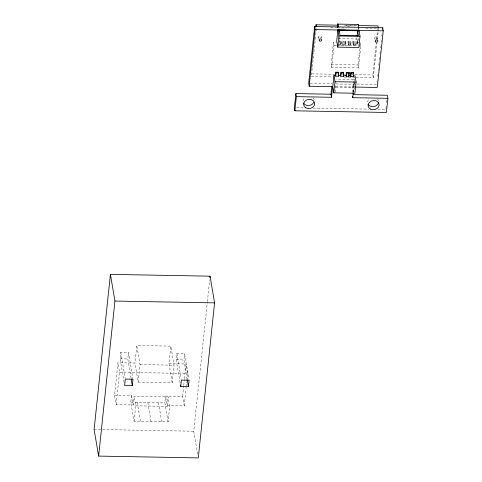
<?xml version="1.0" encoding="UTF-8"?>
<svg xmlns="http://www.w3.org/2000/svg" width="482" height="482" viewBox="0 0 482 482"><rect width="100%" height="100%" fill="white"/><g stroke="black" fill="none" stroke-linecap="round" stroke-linejoin="round"><path stroke-width="0.36" stroke-dasharray="2.41 1.81" d="M114.535 395.144L131.55 395.451L130.839 402.187L134.062 421.244L168.097 421.858L169.718 406.428L168.11 396.897L134.074 396.282L133.159 404.982L116.144 404.675L114.535 395.144L117.939 362.729L134.96 363.036L138.183 382.093L172.213 382.708L174.056 365.199L170.833 346.148L136.798 345.528L134.96 363.036M124.109 382.521L120.096 358.807L120.771 352.39L128.477 352.535L132.863 378.472M116.144 404.675L119.554 372.255L117.939 362.729M131.062 378.213L127.802 358.945L128.477 352.535M134.062 421.244L135.689 405.808L134.074 396.282M138.183 382.093L140.021 364.585L136.798 345.528M168.097 421.858L164.874 402.807L165.579 396.071L182.6 396.379L184.208 405.904L167.194 405.597L165.579 396.071M172.213 382.708L168.989 363.657L170.833 346.148M167.194 405.597L168.11 396.897M180.087 382.798L176.201 359.807L176.876 353.396L184.582 353.535L188.968 379.491M187.167 379.226L183.907 359.946L184.582 353.535M182.6 396.379L183.684 386.064M183.756 385.329L184.377 379.436M184.455 378.695L186.004 363.964L168.989 363.657M184.208 405.904L186.148 387.486M186.221 386.751L186.763 381.593M186.841 380.858L187.618 373.49L186.004 363.964M197.644 454.195L193.758 431.221L207.308 302.395M207.387 301.648L209.67 279.928M311.511 75.041L313.854 52.737M313.933 51.99L316.511 27.456M360.301 42.615L360.813 45.663L358.469 67.968L331.67 67.486L331.158 64.437L333.502 42.127L336.478 42.181M331.67 67.486L334.02 45.175L333.502 42.127M339.587 39.837L339.189 43.579L357.602 43.91L358.313 37.174M339.665 39.084L339.9 36.837M335.147 92.213L336.014 83.97L335.779 82.573M338.231 44.989L340.87 45.037L341.111 41.024L343.033 41.06L342.798 45.073L345.437 45.121L345.672 41.109L348.414 41.157L348.179 45.169L350.818 45.218L351.053 41.205L353.499 41.247L353.264 45.26L355.897 45.308L356.138 41.295L357.801 41.325L358.385 44.766M340.87 45.037L341.111 41.024M342.798 45.073L343.033 41.06M345.437 45.121L345.672 41.109M348.179 45.169L348.414 41.157M350.818 45.218L351.053 41.205M353.264 45.26L353.499 41.247M355.897 45.308L356.138 41.295M357.602 43.91L356.776 39.006L356.933 37.506M358.512 29.414L358.662 28.022M353.445 91.845L352.734 87.64L353.601 79.397L335.924 79.078M352.469 92.49L353.36 83.995L356.288 84.043M357.801 41.325L358.192 37.608M353.354 92.002L354.427 81.838M354.505 81.09L354.74 78.861M353.565 92.544L354.427 84.308L353.601 79.397M358.469 67.968L357.951 64.919L359.988 45.585M356.15 77.343L373.321 77.65L372.869 74.987L376.231 43.012M376.623 39.295L377.798 28.143M373.321 77.65L376.996 42.705M377.388 38.988L378.165 31.553M378.243 30.806L378.478 28.577L364.296 28.318M376.996 82.181L377.153 80.687M377.623 76.216L377.78 74.722M378.25 70.252L378.406 68.763M378.798 65.034L378.954 63.54M379.346 59.816L379.581 57.581M379.973 53.851L380.208 51.616M380.599 47.887L380.756 46.393M381.226 41.922L381.383 40.434M381.852 35.957L382.009 34.469M386.19 106.438L385.877 109.42L377.623 109.269M386.582 102.708L386.817 100.473M346.19 25.299L357.355 25.504M344.431 25.299L357.126 25.528M347.438 26.468L349.667 26.51M330.7 27.709L336.671 27.817M337.418 27.836L346.377 27.998M338.364 38.668L356.776 39.006M339.244 41.657L341.226 41.693M343.148 41.729L345.787 41.777M348.528 41.826L351.167 41.874M353.613 41.916L356.252 41.964M339.455 42.235L358.813 42.585M338.123 44.326L340.756 44.368M342.684 44.404L345.323 44.452M348.064 44.501L350.703 44.549M353.149 44.597L355.788 44.645M334.02 45.175L336.249 45.218M336.996 45.23L357.837 45.609M358.584 45.621L360.813 45.663M331.158 64.437L357.951 64.919M311.649 73.873L334.791 74.294M342.256 74.427L347.486 74.523M351.962 74.608L354.204 74.644M354.951 74.662L372.869 74.987M311.354 76.53L332.261 76.909M344.202 77.126L355.403 77.325M310.155 83.211L332.092 83.609M357.017 84.061L376.761 84.416M336.014 83.97L354.427 84.308M335.689 86.712L353.878 87.043M335.791 87.332L352.734 87.64M296.617 107.799L304.118 107.938M313.119 108.101L368.622 109.107M120.096 358.807L127.802 358.945M176.201 359.807L183.907 359.946M140.021 364.585L174.056 365.199M119.554 372.255L187.618 373.49M130.839 402.187L164.874 402.807M135.689 405.808L169.718 406.428M94.117 429.414L193.758 431.221M377.376 38.036A1.35 1.109 -9.6 0 1 375.261 38.964A1.35 1.109 -9.6 0 1 375.466 37.03A1.35 1.109 -9.6 0 1 377.376 38.036L377.581 39.253M374.695 37.988L374.9 39.205M358.09 28.04L358.325 29.42M353.36 83.995L354.228 89.104M321.271 37.03L321.476 38.247M318.59 36.981L318.897 38.801M176.876 353.396L181.142 378.605M158.494 402.687L161.717 421.744M147.86 402.494L151.083 421.551M137.219 402.301L140.443 421.358M131.55 395.451L133.159 404.982M120.771 352.39L125.163 378.334M367.555 101.967A5.579 4.573 -9.6 0 1 369.519 98.738M377.34 98.882A5.579 4.573 -9.6 0 1 378.551 100.973M303.112 100.822A5.579 4.573 -9.6 0 1 305.076 97.593M312.896 97.738A5.579 4.573 -9.6 0 1 314.107 99.828M319.162 37.964A1.35 1.109 -9.6 0 1 318.982 36.271A1.35 1.109 -9.6 0 1 321.036 36.307A1.35 1.109 -9.6 0 1 320.5 37.988"/><path stroke-width="0.72" d="M110.42 274.378L94.117 429.414L98.629 456.093L198.271 457.9L214.574 302.859L210.062 276.18L110.42 274.378L114.933 301.057L98.629 456.093M132.315 385.624L132.99 379.214L125.284 379.075L124.609 385.486L132.315 385.624L131.188 378.954M180.72 386.504L181.389 380.087L189.095 380.232L188.42 386.642L180.72 386.504L180.467 385.022M209.905 277.68L210.062 276.18M295.858 93.592L296.37 96.641L331.489 97.28L330.977 94.231L295.858 93.592L294.363 107.757L294.882 110.806L386.389 112.469L387.883 98.304L387.365 95.255L352.993 94.629M294.882 110.806L296.37 96.641M355.342 87.067L377.273 87.465L383.232 30.806L382.72 27.757L314.656 26.522L308.697 83.181L309.209 86.23L332.61 86.658L331.489 97.28M309.209 86.23L315.168 29.571L314.656 26.522M315.824 27.016L316.059 24.787L337.713 25.178M338.635 26.956L338.153 24.1L337.37 24.106L337.641 27.402L337.762 26.293M330.977 94.231L331.797 86.441M337.87 29.794L336.701 40.946L337.749 47.14L358.849 47.519L360.024 36.367L358.976 30.173L337.87 29.794L338.918 35.987L337.749 47.14M335.611 75.535L335.966 72.192L338.605 72.24L338.364 76.252L335.725 76.204L335.611 75.535L333.948 75.505L332.773 86.658L333.821 92.851L354.927 93.237L356.096 82.079L355.053 75.891L353.276 75.855L353.39 76.524L350.751 76.475L350.992 72.463L353.631 72.511L353.39 76.524M339.069 31.933L339.226 30.432L357.638 30.77L358.469 35.674L340.057 35.343L339.226 30.432M333.821 92.851L334.996 81.699L333.948 75.505M335.725 76.204L335.966 72.192M338.364 76.252L338.46 73.577M340.696 75.626L341.051 72.282L343.684 72.33L343.449 76.343L340.81 76.295L340.696 75.626L338.25 75.584M340.81 76.295L341.051 72.282M343.407 75.005L343.684 72.33M346.076 75.728L346.425 72.378L349.064 72.427L348.829 76.439L346.19 76.391L346.076 75.728L343.335 75.674L343.449 76.343M346.19 76.391L346.425 72.378M348.829 76.439L349.064 72.427M350.751 76.475L350.992 72.463M357.09 36.011L357.638 30.77M358.819 31.661L358.976 30.173M387.883 98.304L352.764 97.665L353.282 92.707M382.563 29.251L382.72 27.757M357.463 24.468L358.253 24.462L358.735 27.323M337.37 24.106L358.253 24.462M358.62 25.558L378.027 25.908L378.37 27.908M315.168 29.571L345.835 30.131M356.306 30.318L383.232 30.806M338.918 35.987L360.024 36.367M336.075 72.854L338.713 72.903M341.16 72.951L343.799 72.999M346.54 73.047L349.179 73.095M351.107 73.131L353.74 73.18M348.715 75.77L350.637 75.807M334.996 81.699L356.096 82.079M114.933 301.057L214.574 302.859M352.553 96.448L352.764 97.665M316.059 24.787L316.403 26.787M187.293 379.967L188.42 386.642M313.86 102.208A5.579 4.573 -9.6 0 1 308.884 105.498A5.579 4.573 -9.6 0 1 303.612 103.136M378.617 102.166A5.579 4.573 -9.6 0 1 374.05 106.54A5.579 4.573 -9.6 0 1 368.055 104.281M375.779 42.006A1.35 1.109 -9.6 0 0 377.888 41.078A1.35 1.109 -9.6 0 0 375.984 40.078A1.35 1.109 -9.6 0 0 375.779 42.006M305.974 107.908A5.579 4.573 -9.6 0 0 314.686 104.07A5.579 4.573 -9.6 0 0 306.811 99.931A5.579 4.573 -9.6 0 0 305.974 107.908M370.423 109.077A5.579 4.573 -9.6 0 0 379.135 105.239A5.579 4.573 -9.6 0 0 371.261 101.1A5.579 4.573 -9.6 0 0 370.423 109.077M319.674 40.994A1.35 1.109 -9.6 0 0 321.783 40.06A1.35 1.109 -9.6 0 0 319.879 39.06A1.35 1.109 -9.6 0 0 319.674 40.994"/></g></svg>
